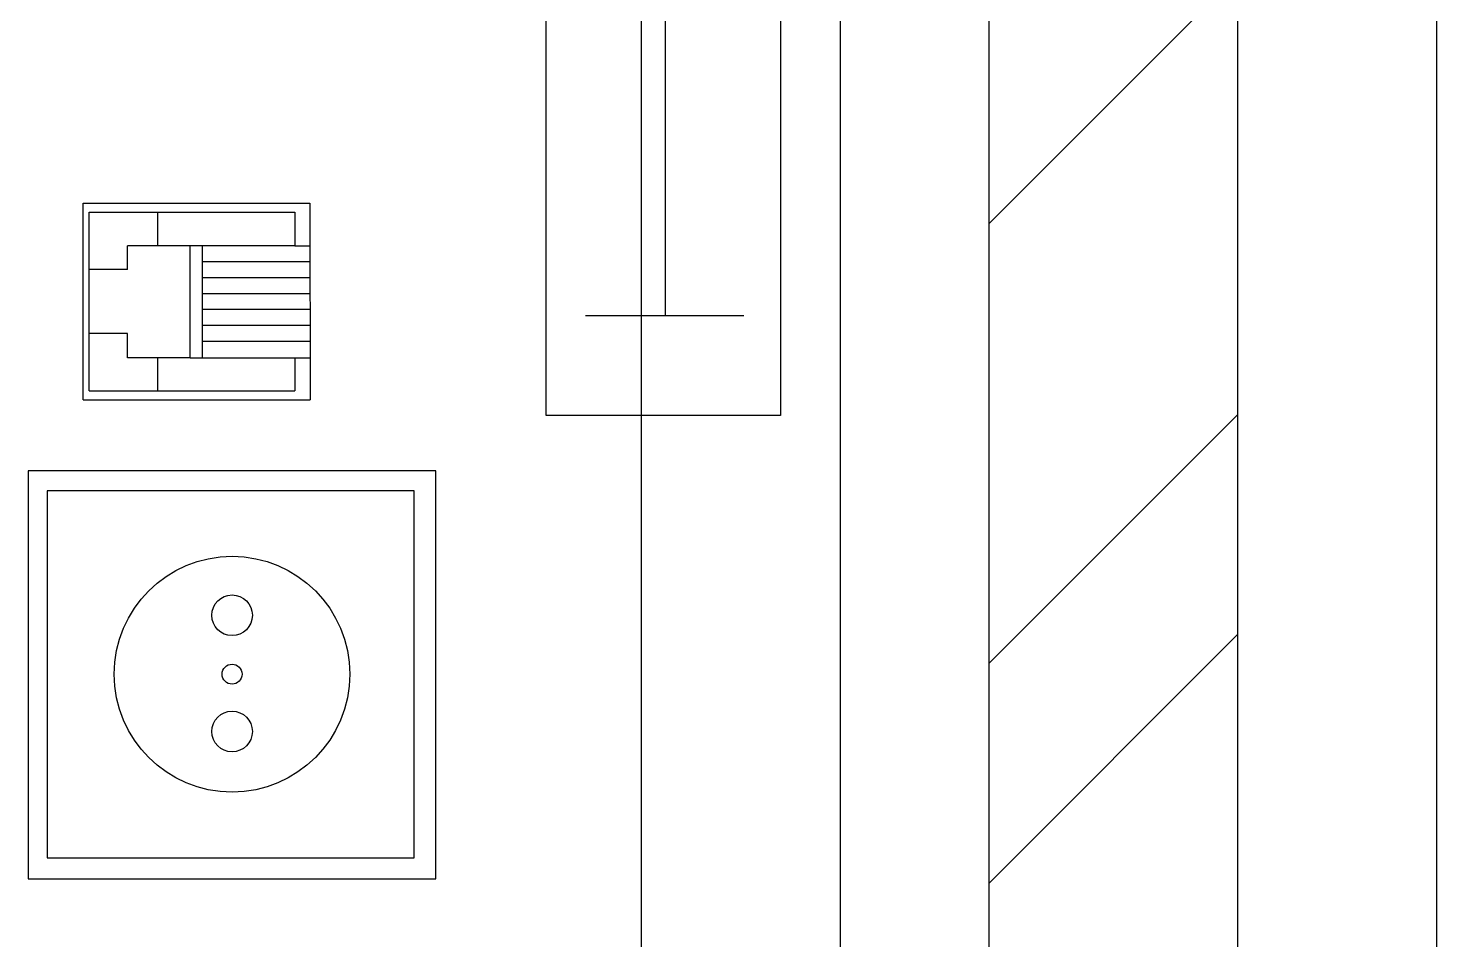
# Model space of a CAD drawing. Header units: inches. Extents: x 567429 to 582707, y 126347 to 133675.
# Drawn here: x 581829.8 to 581886.5, y 129152.5 to 129189.1 of the extents above; entities that cross this region are included whole.
import ezdxf

# ---------------------------------------------------------------- set-up
doc = ezdxf.new("R2010")
doc.units = ezdxf.units.IN
doc.header["$MEASUREMENT"] = 0
for name, color, linetype in [('BORD', 3, 'Continuous'), ('mobl', 11, 'Continuous'), ('nama', 2, 'Continuous'), ('wall kanaf', 4, 'Continuous'), ('wall lika', 1, 'Continuous')]:
    doc.layers.add(name, color=color, linetype=linetype)

# ---------------------------------------------------------------- blocks, each defined once
blk = doc.blocks.new('BOARD1')
at = {"layer": 'BORD', "color": 4}
blk.add_line((-77.345, 2.639), (98.928, 2.639), dxfattribs=at)
at = {"layer": 'BORD'}
for p, q in [((-33.516, 0), (33.516, 0)), ((33.516, 0), (33.516, -10.387)), ((33.516, -10.387), (-33.516, -10.387)), ((35.968, -15.265), (35.968, -33.329)), ((54.032, -15.265), (35.968, -15.265)), ((54.032, -33.329), (54.032, -15.265)), ((36.842, -16.226), (36.842, -32.484)), ((53.1, -16.226), (36.842, -16.226)), ((53.1, -32.484), (53.1, -16.226)), ((24.115, -20.843), (32.824, -20.843)), ((24.115, -30.888), (24.115, -20.843)), ((25.995, -21.508), (25.995, -20.843)), ((30.956, -21.508), (30.956, -20.843)), ((32.824, -30.888), (32.824, -20.843)), ((24.514, -30.622), (24.514, -21.508)), ((24.514, -21.508), (25.995, -21.508)), ((25.995, -21.508), (25.995, -28.923)), ((30.956, -21.508), (32.425, -21.508)), ((30.958, -26.15), (30.956, -21.508)), ((32.425, -30.622), (32.425, -21.508)), ((25.995, -25.621), (30.957, -25.621)), ((30.958, -26.15), (25.995, -26.15)), ((30.958, -26.15), (30.958, -28.923)), ((25.995, -27.584), (24.514, -27.584)), ((32.425, -27.584), (30.958, -27.584)), ((27.052, -28.923), (25.995, -28.923)), ((27.052, -28.924), (27.052, -30.622)), ((30.958, -28.923), (29.887, -28.923)), ((29.887, -28.923), (29.887, -30.622)), ((32.824, -30.888), (24.115, -30.888)), ((32.425, -30.622), (24.514, -30.622)), ((36.842, -32.484), (53.1, -32.484)), ((35.968, -33.329), (54.032, -33.329))]:
    blk.add_line(p, q, dxfattribs=at)
at = {"layer": 'BORD', "color": 3}
for p, q in [((29.101, -1.618), (29.101, -8.638)), ((-30.192, -5.106), (29.101, -5.106))]:
    blk.add_line(p, q, dxfattribs=at)
at = {"layer": 'BORD', "color": 30}
for p, q in [((26.699, -25.621), (26.699, -20.843)), ((27.403, -25.621), (27.403, -20.843)), ((28.107, -25.621), (28.107, -20.843)), ((28.81, -25.621), (28.81, -20.843)), ((29.514, -25.621), (29.514, -20.843)), ((30.218, -25.621), (30.218, -20.843))]:
    blk.add_line(p, q, dxfattribs=at)
for radius in [5.219, 0.442]:
    blk.add_circle((44.967, -24.297), radius, dxfattribs=at)
at = {"layer": 'BORD', "color": 2}
for centre in [(42.359, -24.297), (47.505, -24.297)]:
    blk.add_circle(centre, 0.9, dxfattribs=at)

msp = doc.modelspace()

# ---------------------------------------------------------------- linework, layer by layer
at = {"layer": 'mobl', "color": 15}
msp.add_line((581854.486, 129239.203), (581854.486, 129149.203), dxfattribs=at)
at = {"layer": 'nama', "color": 15}
msp.add_line((581886.486, 128996.789), (581886.486, 129699.289), dxfattribs=at)
at = {"layer": 'wall kanaf', "color": 15, "lineweight": 20, "ltscale": 0.1}
msp.add_line((581862.486, 129082.789), (581862.486, 129350.289), dxfattribs=at)
at = {"layer": 'wall lika', "color": 15}
for p, q in [((581878.486, 129004.789), (581878.486, 129727.289)), ((581868.486, 129070.289), (581868.486, 129710.289)), ((581868.486, 129181.301), (581878.486, 129191.301)), ((581868.486, 129163.623), (581878.486, 129173.623)), ((581868.486, 129154.784), (581878.486, 129164.784))]:
    msp.add_line(p, q, dxfattribs=at)

# ---------------------------------------------------------------- block references
at = {"layer": 'BORD', "ltscale": 5, "xscale": 0.9077507259660533, "yscale": 0.9077507259660533, "zscale": 0.9077507259660533, "rotation": 270.0028855839087}
msp.add_blockref('BOARD1', (581860.09, 129203.999), dxfattribs=at)

doc.saveas('drawing.dxf')
